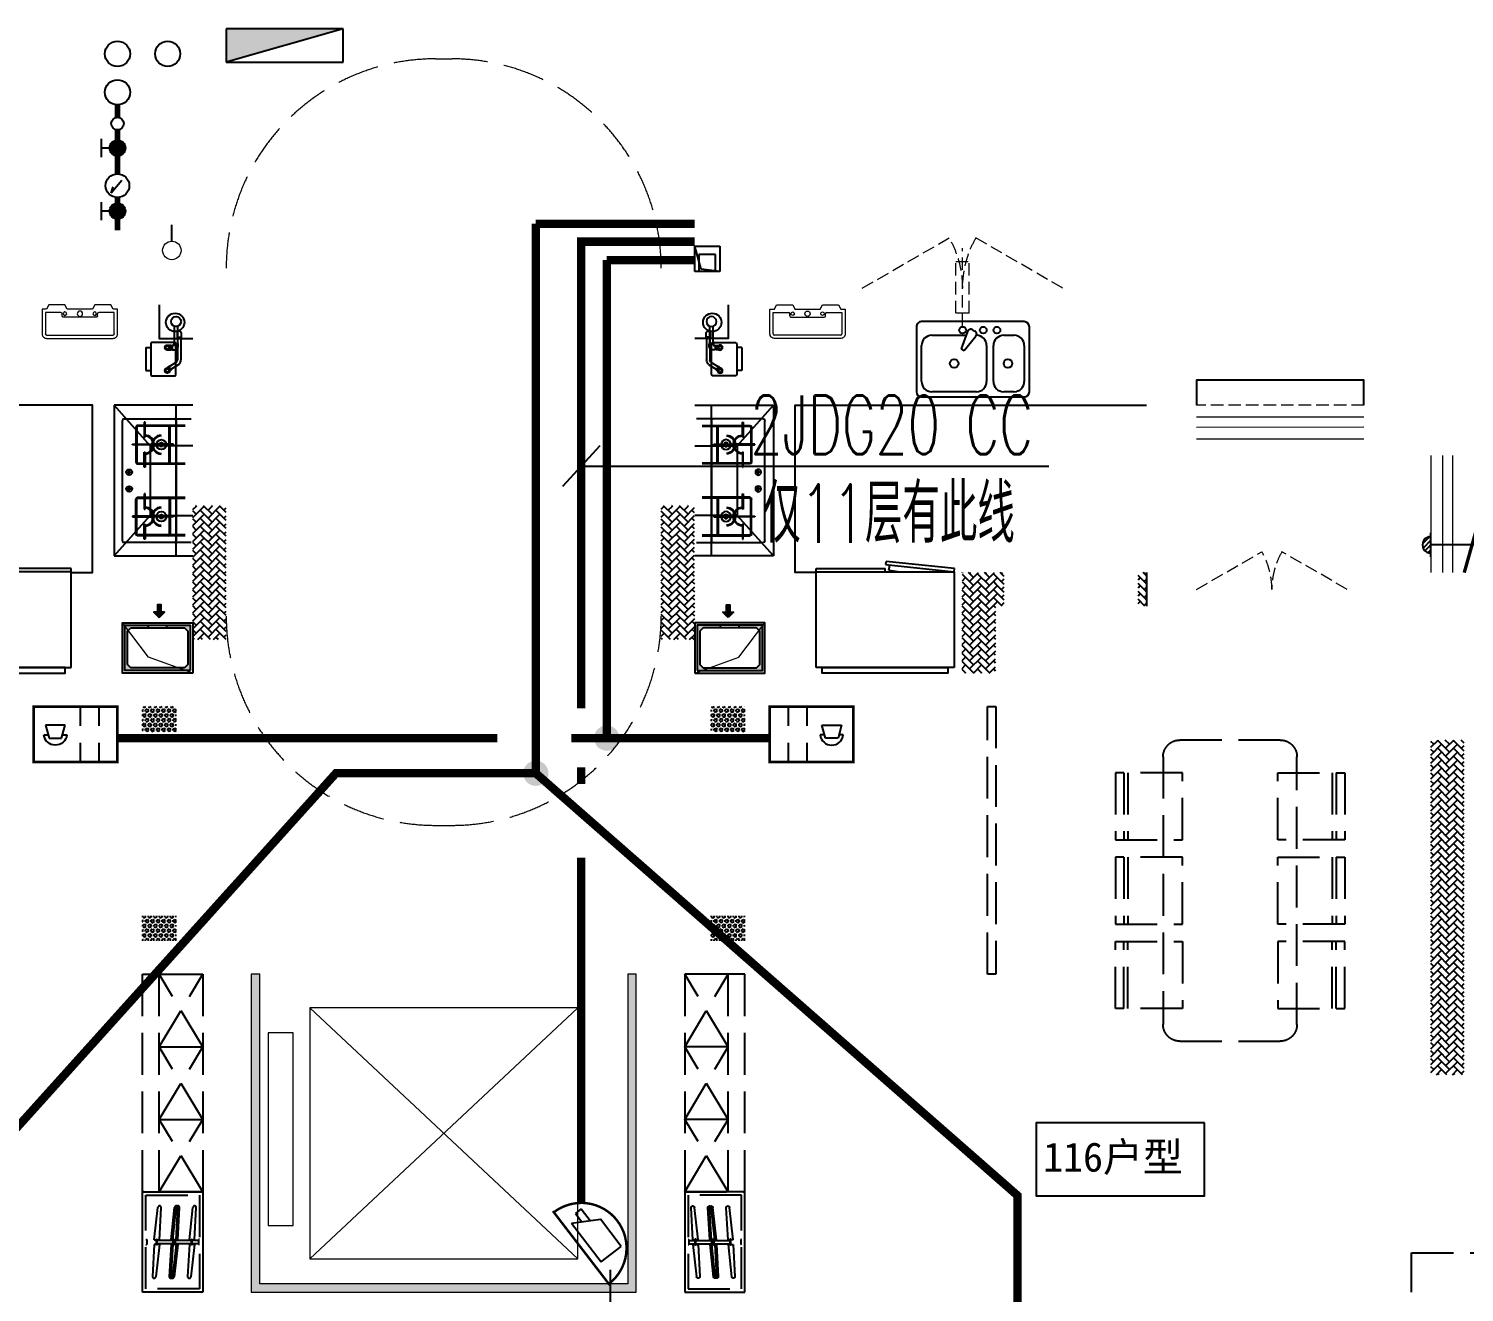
# Model space of a CAD drawing. Extents: x 3774419 to 4775970, y -926964 to 2266.
# Drawn here: x 4488892 to 4497472, y -763823 to -756273 of the extents above; entities that cross this region are included whole.
import ezdxf
from ezdxf.enums import TextEntityAlignment as Align

# ---------------------------------------------------------------- set-up
doc = ezdxf.new("R2010")
doc.units = 0
doc.header["$LTSCALE"] = 1000
doc.header["$MEASUREMENT"] = 0
for name, pattern in [('A户型$0$DASH', [0.35, 0.25, -0.1]), ('DASH', [0.35, 0.25, -0.1]), ('HIDDEN', [0.375, 0.25, -0.125])]:
    doc.linetypes.add(name, pattern=pattern)
doc.layers.get('0').update_dxf_attribs({"linetype": 'CONTINUOUS'})
for name, color, linetype in [('!!电气', 1, 'CONTINUOUS'), ('5fur', 175, 'CONTINUOUS'), ('AH-FURNITURE', 1, 'CONTINUOUS'), ('DIM-照明', 7, 'CONTINUOUS'), ('EQUIP-安防', 3, 'CONTINUOUS'), ('EQUIP_消火栓', 7, 'CONTINUOUS'), ('IP-bath&kitchen-JOHNSON', 4, 'CONTINUOUS'), ('LVTRY', 252, 'CONTINUOUS'), ('VPIPE-中水', 122, 'CONTINUOUS'), ('VPIPE-凝结', 150, 'CONTINUOUS'), ('VPIPE-消防', 1, 'TG_X'), ('VPIPE-给水', 3, 'TG_J'), ('WIRE-安防', 4, 'CONTINUOUS'), ('WIRE-照明', 2, 'CONTINUOUS'), ('WIRE-综合布线', 5, 'DASH'), ('保温', 6, 'CONTINUOUS'), ('建筑-排气道', 252, 'CONTINUOUS'), ('污水', 3, 'CONTINUOUS'), ('看线', 185, 'CONTINUOUS'), ('给水', 4, 'CONTINUOUS')]:
    doc.layers.add(name, color=color, linetype=linetype)
for name, color, linetype, lineweight in [('3.5方案汇报，与郭总、侯月琴确定户型_t8$0$STAIR', 2, 'CONTINUOUS', 18), ('PUB_HATCH', 8, 'CONTINUOUS', 9), ('STAIR', 252, 'CONTINUOUS', 20), ('VPIPE-废水', 31, 'TG_F', 18), ('WINDOW', 146, 'CONTINUOUS', 20), ('填充', 251, 'CONTINUOUS', 5), ('平面-栏杆', 56, 'CONTINUOUS', 15), ('平面-看线', 252, 'CONTINUOUS', 15), ('平面-空调室内机', 176, 'CONTINUOUS', 9), ('平面-空调预留孔', 252, 'CONTINUOUS', 15), ('立面-洞口示意', 252, 'CONTINUOUS', 13)]:
    doc.layers.add(name, color=color, linetype=linetype, lineweight=lineweight)
doc.styles.add('_TEL_DIM', font='SIMPLEX', dxfattribs={"width": 0.8, "height": 3.5, "bigfont": 'HZTXT'})
doc.styles.add('DIM_FONT', font='SIMPLEX', dxfattribs={"width": 0.7, "bigfont": 'GBCBIG'})
doc.styles.get("Standard").update_dxf_attribs({"font": 'gbenor.shx', "bigfont": 'gbcbig.shx'})
doc.styles.add('TG_LINETYPE', font='SIMPLEX', dxfattribs={"width": 0.8, "height": 3, "bigfont": 'HZTXT'})
doc.styles.add('黑体', font='simhei.ttf')
doc.linetypes.add('TG_F', pattern='A,2,-0.3,["F",TG_LINETYPE,S=0.1,R=0,X=-0.23,Y=-0.15],0', length=2.3)
doc.linetypes.add('TG_J', pattern='A,2,-0.22,["J",TG_LINETYPE,S=0.1,R=0,X=-0.18,Y=-0.15],0', length=2.22)
doc.linetypes.add('TG_X', pattern='A,4,-0.3,["X",TG_LINETYPE,S=0.1,R=0,X=-0.23,Y=-0.15],0', length=4.3)
pattern_1 = [(45, (0, 0), (0, 47.4157523), [100.584, -33.528]), (135, (23.708, 23.708), (3e-15, 47.4157523), [100.584, -33.528])]
pattern_2 = [(90, (0, 0), (-16.49778, 1e-15), [9.525, -19.05]), (210, (0, 0), (8.24889, -14.2874966), [9.525, -19.05]), (150, (6e-16, 9.525), (-8.24889, -14.2874966), [9.525, -19.05])]

# ---------------------------------------------------------------- blocks, each defined once
blk = doc.blocks.new('rtyg7uyhg')
at = {"layer": 'LVTRY'}
for p, q in [((194234.6, 45488.8), (193621, 45488.8)), ((193590.3, 45458.1), (193590.3, 45069.5)), ((193682.3, 45407), (193887.8, 45407)), ((193896.4, 45429.9), (193857.6, 45326.3)), ((193875.3, 45316), (193945.6, 45401.5)), ((193925.8, 45440.4), (193940.1, 45432.2)), ((194111.9, 45407), (194173.3, 45407)), ((194265.3, 45069.5), (194265.3, 45458.1)), ((193621, 45130.8), (193621, 45345.6)), ((193857.6, 45326.3), (193875.3, 45316)), ((194009.6, 45345.6), (194009.6, 45130.8)), ((194050.5, 45130.8), (194050.5, 45345.6)), ((194234.6, 45345.6), (194234.6, 45130.8)), ((193948.3, 45069.5), (193682.3, 45069.5)), ((194173.3, 45069.5), (194111.9, 45069.5)), ((193621, 45038.8), (194234.6, 45038.8))]:
    blk.add_line(p, q, dxfattribs=at)
for centre, radius in [((193866.4, 45437.7), 20.5), ((193989.2, 45437.7), 20.5), ((194071, 45437.7), 20.5), ((193815.3, 45238.2), 25.6), ((194137.5, 45238.2), 25.6)]:
    blk.add_circle(centre, radius, dxfattribs=at)
for centre, radius, start, end in [((193621, 45458.1), 30.7, 89.99999, 179.99999), ((194234.6, 45458.1), 30.7, 359.99999, 89.99999), ((193682.3, 45345.6), 61.4, 89.99999, 179.99999), ((193915.6, 45422.7), 20.5, 59.99999, 159.46231), ((193929.8, 45414.5), 20.5, 320.53767, 59.99999), ((193948.3, 45345.6), 61.4, 359.99999, 89.99999), ((194111.9, 45345.6), 61.4, 89.99999, 179.99999), ((194173.3, 45345.6), 61.4, 359.99999, 89.99999), ((193621, 45069.5), 30.7, 179.99999, 269.99999), ((193682.3, 45130.8), 61.4, 179.99999, 269.99999), ((193948.3, 45130.8), 61.4, 269.99999, 359.99999), ((194111.9, 45130.8), 61.4, 179.99999, 269.99999), ((194173.3, 45130.8), 61.4, 269.99999, 359.99999), ((194234.6, 45069.5), 30.7, 269.99999, 359.99999)]:
    blk.add_arc(centre, radius, start, end, dxfattribs=at)
at = {"layer": 'LVTRY', "style": 'DIM_FONT', "width": 0.8, "flags": 9}
for tag in ['YSIZE', 'XSIZE']:
    blk.add_attdef(tag, (193927.8, 45487.8), '', height=0.5, rotation=89.99999, dxfattribs=at)
blk = doc.blocks.new('A$C60D053AF')
at = {"layer": 'AH-FURNITURE', "color": 8}
for p, q in [((192.5, -71), (327.6, -71)), ((355.9, -82.7), (384.2, -129)), ((232.5, -90), (128.3, -90)), ((232.5, -110), (128.3, -110)), ((192.5, -91), (327.6, -91)), ((245, -129.5), (245, -122.5)), ((265, -129.5), (265, -122.5)), ((341.7, -96.9), (370, -143.2)), ((255, -281), (255, -251)), ((393, -281), (393, -251)), ((255, -281), (393, -281))]:
    blk.add_line(p, q, dxfattribs=at)
for points in [[(170, -68, 1), (170, -94), (192.5, -94), (192.5, -68)], [(234, -251), (414, -251, 0.414214), (424, -241), (424, -111, 0.414214), (414, -101), (234, -101, 0.414214), (224, -111), (224, -241, 0.414214)], [(268, -122.5), (268, -107, 0.414214), (248, -87), (232.5, -87), (232.5, -113), (242, -113), (242, -122.5)], [(242, -152, 1), (268, -152), (268, -129.5), (242, -129.5)], [(383.8, -161.2, 1), (402.2, -142.8), (386.3, -126.9), (367.9, -145.3)]]:
    blk.add_lwpolyline(points, format="xyb", close=True, dxfattribs=at)
for centre, radius in [((100, -100), 30), ((255, -152), 15), ((255, -152), 10), ((393, -152), 15), ((393, -152), 10)]:
    blk.add_circle(centre, radius, dxfattribs=at)
for radius in [40, 20]:
    blk.add_arc((327.6, -111), radius, 45, 90, dxfattribs=at)
blk = doc.blocks.new('A-Kitchen-7')
at = {"layer": 'LVTRY'}
for p, q in [((-519, 780), (-7, 834)), ((-515, 756), (-519, 780)), ((-4, 811), (-515, 756)), ((515, 756), (-515, 756)), ((-515, 756), (-515, 40)), ((-486, 761), (-485, 756)), ((-29, 767), (-112, 756)), ((-29, 767), (-35, 806)), ((-7, 834), (-4, 811)), ((515, 780), (0, 780)), ((0, 756), (0, 780)), ((515, 756), (515, 780)), ((515, 40), (515, 756)), ((-515, 40), (515, 40))]:
    blk.add_line(p, q, dxfattribs=at)
blk.add_lwpolyline([(-469, 40), (-469, 0), (469, 0), (469, 40)], close=True, dxfattribs=at)
blk = doc.blocks.new('FRSDFDGDGDRGDR')
at = {"layer": '平面-空调预留孔', "color": 252}
for p, q in [((699612.3, 775044), (699612.3, 775441.2)), ((699618.9, 775447.8), (699746.3, 775447.8)), ((699746.3, 775447.8), (699746.3, 775355.4)), ((699719.9, 775342.2), (699719.9, 775143)), ((699726.5, 775348.8), (699739.7, 775348.8)), ((699726.5, 775136.4), (699739.7, 775136.4)), ((699746.3, 775129.8), (699746.3, 775037.4)), ((699746.3, 775037.4), (699618.9, 775037.4))]:
    blk.add_line(p, q, dxfattribs=at)
blk.add_lwpolyline([(699766.1, 775166.7), (699792.5, 775153.5), (699792.5, 775057.2), (699766.1, 775044), (699766.1, 775017.6), (699618.9, 775017.6, -0.414214), (699592.5, 775044), (699592.5, 775441.2, -0.414214), (699618.9, 775467.6), (699766.1, 775467.6), (699766.1, 775441.2), (699792.5, 775428), (699792.5, 775331.6), (699766.1, 775318.4)], format="xyb", close=True, dxfattribs=at)
for centre, radius in [((699739.7, 775331.6), 10.6), ((699739.7, 775243.2), 15.8), ((699739.7, 775153.5), 10.6)]:
    blk.add_circle(centre, radius, dxfattribs=at)
for centre, start, end in [((699618.9, 775441.2), 90, 180), ((699726.5, 775342.2), 90, 180), ((699739.7, 775355.4), 270, 360), ((699726.5, 775143), 180, 270), ((699739.7, 775129.8), 0, 90), ((699618.9, 775044), 180, 270)]:
    blk.add_arc(centre, 6.6, start, end, dxfattribs=at)
blk = doc.blocks.new('*U148')
h = blk.add_hatch(color=5)
h.set_gradient(color1=(0, 0, 255), rotation=180, tint=1)
h.paths.add_polyline_path([(0, 0), (-6.35, -6.35), (-6.35, -2.159), (-15, -2.159), (-15, 2.159), (-6.35, 2.159), (-6.35, 6.35)])
at = {"color": 0, "linetype": 'Continuous'}
blk.add_lwpolyline([(0, 0), (-6.35, -6.35), (-6.35, -2.159), (-15, -2.159), (-15, 2.159), (-6.35, 2.159), (-6.35, 6.35)], close=True, dxfattribs=at)
blk = doc.blocks.new('GDGDRGDRGRD')
at = {"layer": 'PUB_HATCH'}
blk.add_hatch(color=252, dxfattribs=at).paths.add_polyline_path([(430319.8, 370173.6), (430319.8, 370443.6), (430179.8, 370443.6), (430179.8, 370428.6), (430284.8, 370428.6), (430304.8, 370408.6), (430304.8, 370208.6), (430284.8, 370188.6), (429964.8, 370188.6), (429944.8, 370208.6), (429944.8, 370408.6), (429964.8, 370428.6), (430069.8, 370428.6), (430069.8, 370443.6), (429929.8, 370443.6), (429929.8, 370173.6)])
at = {"layer": 'LVTRY', "color": 251}
for p, q in [((430080.5, 371515.4), (429864.6, 371758.3)), ((430334.8, 371758.3), (429864.6, 371758.3)), ((429864.6, 371758.3), (429864.6, 370858.3)), ((430234.8, 370858.3), (430234.8, 371758.3)), ((430334.8, 371515.4), (430080.5, 371515.4)), ((430080.5, 371515.4), (430080.5, 371100.3)), ((429864.6, 370858.3), (430080.5, 371100.3)), ((430080.5, 371100.3), (430334.8, 371100.3)), ((429864.6, 370858.3), (430334.8, 370858.3))]:
    blk.add_line(p, q, dxfattribs=at)
at = {"layer": 'LVTRY'}
for p, q in [((429914.8, 370948.3), (429914.8, 371668.3)), ((429924.8, 371678.3), (430324.8, 371678.3)), ((429994.8, 371628.3), (429994.8, 371418.3)), ((429999.8, 371628.3), (429999.8, 371418.3)), ((430289.8, 371638.3), (430004.8, 371638.3)), ((430289.8, 371633.3), (430004.8, 371633.3)), ((430045.1, 371658.3), (430045.1, 371568.3)), ((430049.6, 371658.3), (430045.1, 371658.3)), ((430049.6, 371568.3), (430049.6, 371658.3)), ((430194.8, 371418.3), (430194.8, 371628.3)), ((430199.8, 371418.3), (430199.8, 371628.3)), ((430234.8, 371668.3), (430234.8, 370948.3)), ((430045.1, 371568.3), (430049.6, 371568.3)), ((429974.8, 371525.6), (430102.3, 371525.6)), ((429974.8, 371521.1), (429974.8, 371525.6)), ((430102.3, 371521.1), (429974.8, 371521.1)), ((430045.1, 371388.3), (430045.1, 371478.3)), ((430045.1, 371478.3), (430049.6, 371478.3)), ((430049.6, 371478.3), (430049.6, 371388.3)), ((430219.8, 371525.6), (430092.3, 371525.6)), ((430092.3, 371525.6), (430092.3, 371521.1)), ((430092.3, 371521.1), (430219.8, 371521.1)), ((430102.3, 371525.6), (430102.3, 371521.1)), ((430219.8, 371521.1), (430219.8, 371525.6)), ((430234.8, 371100.3), (430234.8, 371515.4)), ((429954.8, 371338.9), (429954.8, 371377.7)), ((430004.8, 371413.3), (430289.8, 371413.3)), ((430004.8, 371408.3), (430289.8, 371408.3)), ((430049.6, 371388.3), (430045.1, 371388.3)), ((429935.4, 371358.3), (429974.2, 371358.3)), ((429954.8, 371238.9), (429954.8, 371277.7)), ((429935.4, 371258.3), (429974.2, 371258.3)), ((429994.8, 370988.3), (429994.8, 371198.3)), ((429999.8, 370988.3), (429999.8, 371198.3)), ((430004.8, 371208.3), (430289.8, 371208.3)), ((430004.8, 371203.3), (430289.8, 371203.3)), ((430045.1, 371228.3), (430045.1, 371138.3)), ((430049.6, 371228.3), (430045.1, 371228.3)), ((430049.6, 371138.3), (430049.6, 371228.3)), ((430194.8, 371198.3), (430194.8, 370988.3)), ((430199.8, 371198.3), (430199.8, 370988.3)), ((430045.1, 371138.3), (430049.6, 371138.3)), ((430102.3, 371095.6), (429974.8, 371095.6)), ((429974.8, 371095.6), (429974.8, 371091.1)), ((429974.8, 371091.1), (430102.3, 371091.1)), ((430045.1, 370958.3), (430045.1, 371048.3)), ((430045.1, 371048.3), (430049.6, 371048.3)), ((430049.6, 371048.3), (430049.6, 370958.3)), ((430092.3, 371091.1), (430092.3, 371095.6)), ((430092.3, 371095.6), (430219.8, 371095.6)), ((430219.8, 371091.1), (430092.3, 371091.1)), ((430102.3, 371091.1), (430102.3, 371095.6)), ((430219.8, 371095.6), (430219.8, 371091.1)), ((430324.8, 370938.3), (429924.8, 370938.3)), ((430289.8, 370983.3), (430004.8, 370983.3)), ((430289.8, 370978.3), (430004.8, 370978.3)), ((430049.6, 370958.3), (430045.1, 370958.3))]:
    blk.add_line(p, q, dxfattribs=at)
at = {"layer": 'LVTRY', "color": 252}
for p, q in [((430069.8, 370428.6), (430069.8, 370443.6)), ((430179.8, 370428.6), (430179.8, 370443.6))]:
    blk.add_line(p, q, dxfattribs=at)
at = {"layer": 'LVTRY'}
blk.add_lwpolyline([(429608.8, 370758.3), (429734.8, 370758.3), (429734.8, 371758.3), (427634.8, 371758.3)], dxfattribs=at)
at = {"layer": 'LVTRY', "color": 252}
for points in [[(430334.8, 370158.6), (429914.8, 370158.6), (429914.8, 370458.6), (430334.8, 370458.6)], [(430319.8, 370173.6), (429929.8, 370173.6), (429929.8, 370443.6), (430319.8, 370443.6)], [(429964.8, 370428.6), (430284.8, 370428.6), (430304.8, 370408.6), (430304.8, 370208.6), (430284.8, 370188.6), (429964.8, 370188.6), (429944.8, 370208.6), (429944.8, 370408.6), (429964.8, 370428.6)]]:
    blk.add_lwpolyline(points, close=True, dxfattribs=at)
at = {"layer": 'LVTRY'}
for centre, radius in [((430147.3, 371523.3), 29.7), ((430147.3, 371523.3), 11.7), ((429954.8, 371358.3), 17), ((429954.8, 371258.3), 17), ((430147.3, 371093.3), 29.7), ((430147.3, 371093.3), 11.7)]:
    blk.add_circle(centre, radius, dxfattribs=at)
for centre, radius, start, end in [((429924.8, 371668.3), 10, 90, 180), ((430004.8, 371628.3), 10, 90, 180), ((430004.8, 371628.3), 5, 90, 180), ((430189.8, 371628.3), 10, 0, 90), ((430189.8, 371628.3), 5, 0, 90), ((430224.8, 371668.3), 10, 0, 90), ((430047.3, 371523.3), 56.7, 2.27424, 87.72576), ((430047.3, 371523.3), 52.2, 2.47041, 87.52959), ((430147.3, 371523.3), 56.7, 92.27424, 177.72576), ((430147.3, 371523.3), 52.2, 92.47041, 177.52959), ((430047.3, 371523.3), 56.7, 272.27424, 357.72576), ((430047.3, 371523.3), 52.2, 272.47041, 357.52959), ((430147.3, 371523.3), 56.7, 182.27424, 267.72576), ((430147.3, 371523.3), 52.2, 182.47041, 267.52959), ((430004.8, 371418.3), 10, 180, 270), ((430004.8, 371418.3), 5, 180, 270), ((430189.8, 371418.3), 5, 270, 0), ((430189.8, 371418.3), 10, 270, 0), ((430004.8, 371198.3), 10, 90, 180), ((430004.8, 371198.3), 5, 90, 180), ((430189.8, 371198.3), 10, 0, 90), ((430189.8, 371198.3), 5, 0, 90), ((430047.3, 371093.3), 56.7, 2.27424, 87.72576), ((430047.3, 371093.3), 52.2, 2.47041, 87.52959), ((430147.3, 371093.3), 56.7, 92.27424, 177.72576), ((430147.3, 371093.3), 52.2, 92.47041, 177.52959), ((430047.3, 371093.3), 56.7, 272.27424, 357.72576), ((430047.3, 371093.3), 52.2, 272.47041, 357.52959), ((430147.3, 371093.3), 56.7, 182.27424, 267.72576), ((430147.3, 371093.3), 52.2, 182.47041, 267.52959), ((429924.8, 370948.3), 10, 180, 270), ((430004.8, 370988.3), 10, 180, 270), ((430004.8, 370988.3), 5, 180, 270), ((430189.8, 370988.3), 5, 270, 0), ((430189.8, 370988.3), 10, 270, 0), ((430224.8, 370948.3), 10, 270, 0)]:
    blk.add_arc(centre, radius, start, end, dxfattribs=at)
at = {"layer": '立面-洞口示意', "color": 252}
blk.add_lwpolyline([(430334.8, 370158.6), (430071.3, 370252.5), (429914.8, 370458.6)], dxfattribs=at)
at = {"xscale": -1, "rotation": 270}
blk.add_blockref('FRSDFDGDGDRGDR', (-345582.7, -327434.2), dxfattribs=at)
at = {"xscale": -1}
blk.add_blockref('rtyg7uyhg', (622599.6, 326769.5), dxfattribs=at)
at = {"rotation": 270}
blk.add_blockref('A$C60D053AF', (430334.8, 372358.3), dxfattribs=at)
at = {"layer": 'LVTRY', "color": 1, "extrusion": (0, 0, -1), "xscale": -0.7999999999883585, "yscale": 0.7999999999883585, "zscale": -0.7999999999883585}
blk.add_blockref('A-Kitchen-7', (-429196.8, 370158.6), dxfattribs=at)
at = {"layer": '建筑-排气道', "xscale": -5, "yscale": 5, "zscale": 5, "rotation": 90}
blk.add_blockref('*U148', (430134.7, 370490.9), dxfattribs=at)
blk = doc.blocks.new('GDFGDGRD')
at = {"layer": '保温', "linetype": 'ByBlock', "ltscale": 10}
h = blk.add_hatch(dxfattribs=at)
h.set_pattern_fill('AR-HBONE', color=251, scale=55)
h.set_pattern_definition(pattern_1)
h.paths.add_polyline_path([(431616.6, 372623.9), (431816.6, 372623.9), (431816.7, 373423.7), (431616.7, 373423.7)])
h = blk.add_hatch(dxfattribs=at)
h.set_pattern_fill('AR-HBONE', color=251, scale=55)
h.set_pattern_definition(pattern_1)
h.paths.add_polyline_path([(434616.6, 372623.9), (434416.6, 372623.9), (434416.5, 373423.7), (434616.5, 373423.7)])
h = blk.add_hatch(dxfattribs=at)
h.set_pattern_fill('AR-HBONE', color=251, scale=55)
h.set_pattern_definition(pattern_1)
h.paths.add_polyline_path([(428966.6, 372823.7), (428966.6, 373023.7), (428916.6, 373023.7), (428916.6, 372823.7)])
h = blk.add_hatch(dxfattribs=at)
h.set_pattern_fill('AR-HBONE', color=251, scale=55)
h.set_pattern_definition(pattern_1)
h.paths.add_polyline_path([(429816.6, 372823.7), (429816.6, 373023.7), (429766.6, 373023.7), (429766.6, 372823.7)])
h = blk.add_hatch(dxfattribs=at)
h.set_pattern_fill('AR-HBONE', color=251, scale=55)
h.set_pattern_definition(pattern_1)
h.paths.add_polyline_path([(430017.8, 372423.6), (430016.6, 373023.7), (429816.6, 373023.7), (429817.8, 372423.6)])
at = {"layer": '保温', "linetype": 'Continuous', "ltscale": 10}
h = blk.add_hatch(dxfattribs=at)
h.set_pattern_fill('HEX', color=251, scale=10, angle=90, style=0)
h.set_pattern_definition(pattern_2)
h.paths.add_polyline_path([(431316.6, 372073.7), (431516.6, 372073.7), (431516.7, 372223.7), (431316.7, 372223.7)])
h = blk.add_hatch(dxfattribs=at)
h.set_pattern_fill('HEX', color=251, scale=10, angle=90, style=0)
h.set_pattern_definition(pattern_2)
h.paths.add_polyline_path([(434916.6, 372073.7), (434716.6, 372073.7), (434716.5, 372223.7), (434916.5, 372223.7)])
at = {"layer": '保温', "linetype": 'ByBlock', "ltscale": 10}
h = blk.add_hatch(dxfattribs=at)
h.set_pattern_fill('AR-HBONE', color=251, scale=55)
h.set_pattern_definition(pattern_1)
h.paths.add_polyline_path([(427216.6, 370023.7), (427216.6, 372023.7), (427016.6, 372023.7), (427016.6, 370023.7)])
at = {"layer": '保温', "linetype": 'Continuous', "ltscale": 10}
h = blk.add_hatch(dxfattribs=at)
h.set_pattern_fill('HEX', color=251, scale=10, angle=90, style=0)
h.set_pattern_definition(pattern_2)
h.paths.add_polyline_path([(431316.6, 370823.7), (431516.6, 370823.7), (431516.7, 370973.7), (431316.7, 370973.7)])
h = blk.add_hatch(dxfattribs=at)
h.set_pattern_fill('HEX', color=251, scale=10, angle=90, style=0)
h.set_pattern_definition(pattern_2)
h.paths.add_polyline_path([(434916.6, 370823.7), (434716.6, 370823.7), (434716.5, 370973.7), (434916.5, 370973.7)])
at = {"layer": '保温', "color": 251, "linetype": 'ByBlock', "ltscale": 10}
blk.add_line((428916.6, 373023.7), (428916.6, 372823.7), dxfattribs=at)
blk = doc.blocks.new('$TwtSys$00000434')
at = {"color": 252}
for p, q in [((-0.5, 0.5), (-0.5, -0.5)), ((-0.5, -0.5), (0.5, 0.5)), ((0.5, 0.5), (-0.5, 0.5)), ((0.5, -0.5), (0.5, 0.5)), ((-0.5, -0.5), (0.5, -0.5))]:
    blk.add_line(p, q, dxfattribs=at)
blk.add_solid([(0.5, -0.5), (0.5, 0.5), (-0.5, -0.5)], dxfattribs=at)
blk = doc.blocks.new('A$C2705576B')
at = {"layer": '给水'}
h = blk.add_hatch(color=252, dxfattribs=at)
edge = h.paths.add_edge_path()
edge.add_arc((417.5, -1741.2), 47.2, 0, 360)
h = blk.add_hatch(color=252, dxfattribs=at)
edge = h.paths.add_edge_path()
edge.add_arc((794.7, -1741.2), 47.2, 0, 360)
at = {"layer": '给水', "color": 252}
for p, q in [((363.1, -1645.4), (471.8, -1645.4)), ((417.5, -1741.2), (417.5, -1645.4)), ((601.1, -1768.1), (525.3, -1704.3)), ((525.3, -1704.3), (564, -1715)), ((740.3, -1645.4), (849, -1645.4)), ((794.7, -1741.2), (794.7, -1645.4))]:
    blk.add_line(p, q, dxfattribs=at)
at = {"layer": '给水', "color": 252, "const_width": 35.4}
for points in [[(499.1, -1741.2), (302.5, -1741.2)], [(903.5, -1741.2), (640.6, -1741.2)], [(1052.8, -1741.2), (978.5, -1741.2)]]:
    blk.add_lwpolyline(points, dxfattribs=at)
at = {"layer": '给水', "color": 252}
for centre, radius in [((417.5, -1741.2), 47.2), ((569.8, -1741.2), 70.8), ((794.7, -1741.2), 47.2), ((941, -1741.2), 37.5)]:
    blk.add_circle(centre, radius, dxfattribs=at)
blk = doc.blocks.new('dongkong')
at = {"layer": '平面-空调预留孔', "color": 8, "linetype": 'HIDDEN', "ltscale": 0.3}
for p, q in [((-603796, 210899.9), (-603796, 210431.5)), ((-603836, 210821), (-603836, 210510.8)), ((-603836, 210821), (-603756, 210821)), ((-603756, 210821), (-603756, 210510.8))]:
    blk.add_line(p, q, dxfattribs=at)
blk.add_lwpolyline([(-603756, 210510.8), (-603836, 210510.8)], dxfattribs=at)
blk = doc.blocks.new('A$C7A951E79')
at = {"layer": 'LVTRY'}
for p, q in [((-7.1, 49.5), (-49.5, 7.1)), ((0, 28.3), (-46.5, -18.3)), ((0, 0), (-35.4, -35.4)), ((0, -71.2), (0, 71.5)), ((0, -28.3), (-18.3, -46.5))]:
    blk.add_line(p, q, dxfattribs=at)
blk.add_arc((0, 0.2), 49.9, 89.97568, 269.97568, dxfattribs=at)
blk.add_point((0, 0), dxfattribs=at)
blk = doc.blocks.new('A$C42425DA4')
blk.add_blockref('A$C7A951E79', (38800.5, 0))
blk = doc.blocks.new('FGDGDGRDGRRD')
at = {"color": 252}
for p, q in [((430034.8, 366458.3), (430034.8, 367058.3)), ((430034.8, 367058.3), (430394.6, 367058.3)), ((430034.8, 366458.3), (430034.8, 367058.3)), ((430034.8, 367058.3), (430394.6, 367058.3)), ((430394.6, 367058.3), (430394.6, 366458.3)), ((430394.6, 367058.3), (430394.6, 367058.3)), ((430394.6, 367058.3), (430394.6, 366458.3)), ((430394.6, 367058.3), (430394.6, 367058.3)), ((430394.6, 366458.3), (430034.8, 366458.3)), ((430394.6, 366458.3), (430034.8, 366458.3))]:
    blk.add_line(p, q, dxfattribs=at)
at = {"layer": '5fur', "color": 252, "linetype": 'A户型$0$DASH'}
for p, q in [((428585, 369958.6), (428534.8, 369958.6)), ((428534.8, 369958.6), (428534.8, 368358.3)), ((428585, 369958.6), (428534.8, 369958.6)), ((428534.8, 369958.6), (428534.8, 368358.3)), ((428585, 368358.3), (428585, 369958.6)), ((428585, 368358.3), (428585, 369958.6)), ((426834.8, 369758.3), (427434.8, 369758.3)), ((426834.8, 369758.3), (427434.8, 369758.3)), ((426734.8, 368058.3), (426734.8, 369658.3)), ((426734.8, 368058.3), (426734.8, 369658.3)), ((427534.8, 369658.3), (427534.8, 368058.3)), ((427534.8, 369658.3), (427534.8, 368058.3)), ((426849.6, 369562.7), (426449.6, 369562.7)), ((426449.6, 369562.7), (426449.6, 369162.7)), ((426849.6, 369562.7), (426449.6, 369562.7)), ((426449.6, 369562.7), (426449.6, 369162.7)), ((426499.6, 369562.7), (426499.6, 369162.7)), ((426499.6, 369562.7), (426499.6, 369162.7)), ((426524.6, 369562.7), (426524.6, 369162.7)), ((426524.6, 369562.7), (426524.6, 369162.7)), ((426849.6, 369162.7), (426849.6, 369562.7)), ((426849.6, 369162.7), (426849.6, 369562.7)), ((427420, 369162.7), (427420, 369562.7)), ((427420, 369562.7), (427820, 369562.7)), ((427420, 369162.7), (427420, 369562.7)), ((427420, 369562.7), (427820, 369562.7)), ((427745, 369562.7), (427745, 369162.7)), ((427745, 369562.7), (427745, 369162.7)), ((427770, 369562.7), (427770, 369162.7)), ((427770, 369562.7), (427770, 369162.7)), ((427820, 369562.7), (427820, 369162.7)), ((427820, 369562.7), (427820, 369162.7)), ((426449.6, 369162.7), (426849.6, 369162.7)), ((426449.6, 369162.7), (426849.6, 369162.7)), ((427820, 369162.7), (427420, 369162.7)), ((427820, 369162.7), (427420, 369162.7)), ((426849.6, 369058.3), (426449.6, 369058.3)), ((426449.6, 369058.3), (426449.6, 368658.3)), ((426849.6, 369058.3), (426449.6, 369058.3)), ((426449.6, 369058.3), (426449.6, 368658.3)), ((426499.6, 369058.3), (426499.6, 368658.3)), ((426499.6, 369058.3), (426499.6, 368658.3)), ((426524.6, 369058.3), (426524.6, 368658.3)), ((426524.6, 369058.3), (426524.6, 368658.3)), ((426849.6, 368658.3), (426849.6, 369058.3)), ((426849.6, 368658.3), (426849.6, 369058.3)), ((427420, 368658.3), (427420, 369058.3)), ((427420, 369058.3), (427820, 369058.3)), ((427420, 368658.3), (427420, 369058.3)), ((427420, 369058.3), (427820, 369058.3)), ((427745, 369058.3), (427745, 368658.3)), ((427745, 369058.3), (427745, 368658.3)), ((427770, 369058.3), (427770, 368658.3)), ((427770, 369058.3), (427770, 368658.3)), ((427820, 369058.3), (427820, 368658.3)), ((427820, 369058.3), (427820, 368658.3)), ((426449.6, 368658.3), (426849.6, 368658.3)), ((426449.6, 368658.3), (426849.6, 368658.3)), ((427820, 368658.3), (427420, 368658.3)), ((427820, 368658.3), (427420, 368658.3)), ((426449.6, 368153.8), (426449.6, 368553.8)), ((426449.6, 368553.8), (426849.6, 368553.8)), ((426449.6, 368153.8), (426449.6, 368553.8)), ((426449.6, 368553.8), (426849.6, 368553.8)), ((426499.6, 368153.8), (426499.6, 368553.8)), ((426499.6, 368153.8), (426499.6, 368553.8)), ((426524.6, 368153.8), (426524.6, 368553.8)), ((426524.6, 368153.8), (426524.6, 368553.8)), ((426849.6, 368553.8), (426849.6, 368153.8)), ((426849.6, 368553.8), (426849.6, 368153.8)), ((427420, 368553.8), (427420, 368153.8)), ((427820, 368553.8), (427420, 368553.8)), ((427420, 368553.8), (427420, 368153.8)), ((427820, 368553.8), (427420, 368553.8)), ((427745, 368153.8), (427745, 368553.8)), ((427745, 368153.8), (427745, 368553.8)), ((427770, 368153.8), (427770, 368553.8)), ((427770, 368153.8), (427770, 368553.8)), ((427820, 368153.8), (427820, 368553.8)), ((427820, 368153.8), (427820, 368553.8)), ((428534.8, 368358.3), (428585, 368358.3)), ((428534.8, 368358.3), (428585, 368358.3)), ((430034.8, 368358.3), (430394.6, 368358.3)), ((430034.8, 367058.3), (430034.8, 368358.3)), ((430034.8, 368358.3), (430394.6, 368358.3)), ((430034.8, 367058.3), (430034.8, 368358.3)), ((430134.8, 368358.3), (430394.6, 368358.3)), ((430134.8, 367058.3), (430134.8, 368358.3)), ((430134.8, 367925), (430394.6, 368358.3)), ((430394.6, 367925), (430134.8, 368358.3)), ((430134.8, 368358.3), (430394.6, 368358.3)), ((430134.8, 367058.3), (430134.8, 368358.3)), ((430134.8, 367925), (430394.6, 368358.3)), ((430394.6, 367925), (430134.8, 368358.3)), ((430394.6, 368358.3), (430394.6, 367058.3)), ((430394.6, 368358.3), (430394.6, 367058.3)), ((430394.6, 368358.3), (430394.6, 367058.3)), ((430394.6, 368358.3), (430394.6, 367058.3)), ((426849.6, 368153.8), (426449.6, 368153.8)), ((426849.6, 368153.8), (426449.6, 368153.8)), ((427420, 368153.8), (427820, 368153.8)), ((427420, 368153.8), (427820, 368153.8)), ((427434.8, 367958.3), (426834.8, 367958.3)), ((427434.8, 367958.3), (426834.8, 367958.3)), ((430134.8, 367925), (430394.6, 367925)), ((430394.6, 367491.7), (430134.8, 367925)), ((430134.8, 367491.7), (430394.6, 367925)), ((430134.8, 367925), (430394.6, 367925)), ((430394.6, 367491.7), (430134.8, 367925)), ((430134.8, 367491.7), (430394.6, 367925)), ((430134.8, 367491.7), (430394.6, 367491.7)), ((430134.8, 367058.3), (430394.6, 367491.7)), ((430394.6, 367058.3), (430134.8, 367491.7)), ((430134.8, 367491.7), (430394.6, 367491.7)), ((430134.8, 367058.3), (430394.6, 367491.7)), ((430394.6, 367058.3), (430134.8, 367491.7)), ((430394.6, 367058.3), (430034.8, 367058.3)), ((430394.6, 367058.3), (430034.8, 367058.3)), ((430034.8, 366458.3), (430034.8, 367058.3)), ((430034.8, 367058.3), (430394.6, 367058.3)), ((430034.8, 366458.3), (430034.8, 367058.3)), ((430034.8, 367058.3), (430394.6, 367058.3)), ((430054.8, 366478.3), (430054.8, 367038.3)), ((430054.8, 367038.3), (430374.6, 367038.3)), ((430054.8, 366478.3), (430054.8, 367038.3)), ((430054.8, 367038.3), (430374.6, 367038.3)), ((430394.6, 367058.3), (430134.8, 367058.3)), ((430394.6, 367058.3), (430134.8, 367058.3)), ((430374.6, 367038.3), (430374.6, 366478.3)), ((430374.6, 367038.3), (430374.6, 366478.3)), ((430394.6, 367058.3), (430394.6, 366458.3)), ((430394.6, 367058.3), (430394.6, 366458.3)), ((430105.1, 366772.6), (430126.4, 366965.3)), ((430105.1, 366772.6), (430126.4, 366965.3)), ((430135.1, 366772.6), (430146.4, 366963.8)), ((430135.1, 366772.6), (430146.4, 366963.8)), ((430205.1, 366772.6), (430226.4, 366965.3)), ((430205.1, 366772.6), (430226.4, 366965.3)), ((430214.9, 366772.6), (430236.2, 366965.3)), ((430214.9, 366772.6), (430236.2, 366965.3)), ((430235.1, 366772.6), (430246.4, 366963.8)), ((430235.1, 366772.6), (430246.4, 366963.8)), ((430244.9, 366772.6), (430256.2, 366963.8)), ((430244.9, 366772.6), (430256.2, 366963.8)), ((430314.9, 366772.6), (430336.2, 366965.3)), ((430314.9, 366772.6), (430336.2, 366965.3)), ((430344.9, 366772.6), (430356.2, 366963.8)), ((430344.9, 366772.6), (430356.2, 366963.8)), ((430054.8, 366773.6), (430059.8, 366773.6)), ((430054.8, 366773.6), (430059.8, 366773.6)), ((430054.8, 366743.1), (430059.8, 366743.1)), ((430054.8, 366743.1), (430059.8, 366743.1)), ((430059.8, 366773.6), (430059.8, 366743.1)), ((430059.8, 366773.6), (430059.8, 366743.1)), ((430369.6, 366768.6), (430059.8, 366768.6)), ((430369.6, 366768.6), (430059.8, 366768.6)), ((430369.6, 366748.1), (430059.8, 366748.1)), ((430369.6, 366748.1), (430059.8, 366748.1)), ((430105.1, 366744), (430093.9, 366552.9)), ((430105.1, 366744), (430093.9, 366552.9)), ((430105.1, 366772.6), (430118.1, 366772.6)), ((430105.1, 366772.6), (430118.1, 366772.6)), ((430118.1, 366744), (430105.1, 366744)), ((430118.1, 366744), (430105.1, 366744)), ((430135.1, 366744), (430113.8, 366551.4)), ((430135.1, 366744), (430113.9, 366551.4)), ((430118.1, 366775.6), (430122.1, 366775.6)), ((430118.1, 366741), (430118.1, 366775.6)), ((430118.1, 366775.6), (430122.1, 366775.6)), ((430118.1, 366741), (430118.1, 366775.6)), ((430122.1, 366741), (430118.1, 366741)), ((430122.1, 366741), (430118.1, 366741)), ((430122.1, 366741), (430122.1, 366775.6)), ((430122.1, 366741), (430122.1, 366775.6)), ((430122.1, 366772.6), (430135.1, 366772.6)), ((430122.1, 366772.6), (430135.1, 366772.6)), ((430135.1, 366744), (430122.1, 366744)), ((430135.1, 366744), (430122.1, 366744)), ((430205.1, 366744), (430193.9, 366552.9)), ((430205.1, 366744), (430193.9, 366552.9)), ((430214.9, 366744), (430203.7, 366552.9)), ((430214.9, 366744), (430203.7, 366552.9)), ((430205.1, 366772.6), (430218.1, 366772.6)), ((430205.1, 366772.6), (430218.1, 366772.6)), ((430218.1, 366744), (430205.1, 366744)), ((430218.1, 366744), (430205.1, 366744)), ((430235.1, 366744), (430213.8, 366551.4)), ((430235.1, 366744), (430213.9, 366551.4)), ((430214.9, 366772.6), (430227.9, 366772.6)), ((430214.9, 366772.6), (430227.9, 366772.6)), ((430227.9, 366744), (430214.9, 366744)), ((430227.9, 366744), (430214.9, 366744)), ((430218.1, 366775.6), (430222.1, 366775.6)), ((430218.1, 366741), (430218.1, 366775.6)), ((430218.1, 366775.6), (430222.1, 366775.6)), ((430218.1, 366741), (430218.1, 366775.6)), ((430222.1, 366741), (430218.1, 366741)), ((430222.1, 366741), (430218.1, 366741)), ((430222.1, 366741), (430222.1, 366775.6)), ((430222.1, 366741), (430222.1, 366775.6)), ((430222.1, 366772.6), (430235.1, 366772.6)), ((430222.1, 366772.6), (430235.1, 366772.6)), ((430235.1, 366744), (430222.1, 366744)), ((430235.1, 366744), (430222.1, 366744)), ((430244.9, 366744), (430223.6, 366551.4)), ((430244.9, 366744), (430223.7, 366551.4)), ((430227.9, 366775.6), (430231.9, 366775.6)), ((430227.9, 366741), (430227.9, 366775.6)), ((430227.9, 366775.6), (430231.9, 366775.6)), ((430227.9, 366741), (430227.9, 366775.6)), ((430231.9, 366741), (430227.9, 366741)), ((430231.9, 366741), (430227.9, 366741)), ((430231.9, 366741), (430231.9, 366775.6)), ((430231.9, 366741), (430231.9, 366775.6)), ((430231.9, 366772.6), (430244.9, 366772.6)), ((430231.9, 366772.6), (430244.9, 366772.6)), ((430244.9, 366744), (430231.9, 366744)), ((430244.9, 366744), (430231.9, 366744)), ((430314.9, 366744), (430303.7, 366552.9)), ((430314.9, 366744), (430303.7, 366552.9)), ((430314.9, 366772.6), (430327.9, 366772.6)), ((430314.9, 366772.6), (430327.9, 366772.6)), ((430327.9, 366744), (430314.9, 366744)), ((430327.9, 366744), (430314.9, 366744)), ((430344.9, 366744), (430323.6, 366551.4)), ((430344.9, 366744), (430323.7, 366551.4)), ((430327.9, 366775.6), (430331.9, 366775.6)), ((430327.9, 366741), (430327.9, 366775.6)), ((430327.9, 366775.6), (430331.9, 366775.6)), ((430327.9, 366741), (430327.9, 366775.6)), ((430331.9, 366741), (430327.9, 366741)), ((430331.9, 366741), (430327.9, 366741)), ((430331.9, 366741), (430331.9, 366775.6)), ((430331.9, 366741), (430331.9, 366775.6)), ((430331.9, 366772.6), (430344.9, 366772.6)), ((430331.9, 366772.6), (430344.9, 366772.6)), ((430344.9, 366744), (430331.9, 366744)), ((430344.9, 366744), (430331.9, 366744)), ((430374.6, 366773.6), (430369.6, 366773.6)), ((430374.6, 366773.6), (430369.6, 366773.6)), ((430369.6, 366773.6), (430369.6, 366743.1)), ((430369.6, 366773.6), (430369.6, 366743.1)), ((430374.6, 366743.1), (430369.6, 366743.1)), ((430374.6, 366743.1), (430369.6, 366743.1)), ((426049.7, 366694.8), (424752.7, 366694.8)), ((426049.7, 366458.3), (426049.7, 366694.8)), ((430374.6, 366478.3), (430054.8, 366478.3)), ((430374.6, 366478.3), (430054.8, 366478.3)), ((430394.6, 366458.3), (430034.8, 366458.3)), ((430394.6, 366458.3), (430034.8, 366458.3))]:
    blk.add_line(p, q, dxfattribs=at)
for centre, radius, start, end in [((426834.8, 369658.3), 100, 90, 180), ((426834.8, 369658.3), 100, 90, 180), ((427434.8, 369658.3), 100, 0, 90), ((427434.8, 369658.3), 100, 0, 90), ((426834.8, 368058.3), 100, 180, 270), ((426834.8, 368058.3), 100, 180, 270), ((427434.8, 368058.3), 100, 270, 0), ((427434.8, 368058.3), 100, 270, 0), ((430136.4, 366964.3), 10, 356.96059, 174.28941), ((430136.4, 366964.3), 10, 356.96059, 174.28941), ((430236.4, 366964.3), 10, 356.96059, 174.28941), ((430236.4, 366964.3), 10, 356.96059, 174.28941), ((430246.2, 366964.3), 10, 356.96059, 174.28941), ((430246.2, 366964.3), 10, 356.96059, 174.28941), ((430346.2, 366964.3), 10, 356.96059, 174.28941), ((430346.2, 366964.3), 10, 356.96059, 174.28941), ((430103.9, 366552.3), 10, 176.96059, 354.28941), ((430103.9, 366552.3), 10, 176.96059, 354.28941), ((430203.9, 366552.3), 10, 176.96059, 354.28941), ((430203.9, 366552.3), 10, 176.96059, 354.28941), ((430213.7, 366552.3), 10, 176.96059, 354.28941), ((430213.7, 366552.3), 10, 176.96059, 354.28941), ((430313.7, 366552.3), 10, 176.96059, 354.28941), ((430313.7, 366552.3), 10, 176.96059, 354.28941)]:
    blk.add_arc(centre, radius, start, end, dxfattribs=at)
blk = doc.blocks.new('A$C1C403CBE')
at = {"layer": '填充'}
h = blk.add_hatch(dxfattribs=at)
h.set_pattern_fill('隔热材料02', color=252, scale=100, style=0)
h.set_pattern_definition([(0, (-1161708.397, -603838.627), (0, 50), []), (0, (-1161708.397, -603821.96), (0, 50), []), (270, (-1161664.656, -603813.33), (50, -9e-15), [5.01775, -44.98225]), (270, (-1161702.115, -603813.33), (50, -9e-15), [5.01775, -44.98225]), (90, (-1161676.603, -603847.26), (-50, 3e-15), [5.01775, -44.98225]), (90, (-1161690.17, -603847.26), (-50, 3e-15), [5.01775, -44.98225]), (180, (-1161658.373, -603855.294), (-6e-15, -50), [50.02425, 0.02425]), (135, (-1161672.33, -603852.785), (3e-15, 49.99987405), [4.268, -66.44275]), (116.56505, (-1161625.348, -603849.767), (0.00011283, 49.99993342), [2.805, -108.9985]), (116.56505, (-1161675.348, -603849.767), (0.00011283, 49.99993342), [2.805, -108.9985]), (153.43495, (-1161617.313, -603855.294), (-0.0001128, 49.9999334), [5.61, -106.1935]), (153.43495, (-1161667.313, -603855.294), (-0.0001128, 49.9999334), [5.61, -106.1935]), (63.43495, (-1161626.603, -603842.24), (-0.00011283, 49.99993342), [26.714, -85.0895]), (63.43495, (-1161676.603, -603842.24), (-0.00011283, 49.99993342), [26.714, -85.0895]), (116.56505, (-1161614.656, -603813.33), (0.00011283, 49.99993342), [2.805, -108.9985]), (116.56505, (-1161664.656, -603813.33), (0.00011283, 49.99993342), [2.805, -108.9985]), (135, (-1161665.91, -603810.82), (3e-15, 49.99987405), [4.268, -66.44275]), (153.43495, (-1161618.93, -603807.803), (-0.0001128, 49.9999334), [5.61, -106.1935]), (153.43495, (-1161668.93, -603807.803), (-0.0001128, 49.9999334), [5.61, -106.1935]), (45, (-1161700.86, -603810.82), (0, 49.99987405), [4.268, -66.44275]), (63.43495, (-1161652.115, -603813.33), (-0.00011283, 49.99993342), [2.805, -108.9985]), (63.43495, (-1161702.115, -603813.33), (-0.00011283, 49.99993342), [2.805, -108.9985]), (26.56505, (-1161647.842, -603807.803), (0.0001128, 49.9999334), [5.61, -106.1935]), (26.56505, (-1161697.842, -603807.803), (0.0001128, 49.9999334), [5.61, -106.1935]), (116.56505, (-1161640.168, -603842.24), (0.00011283, 49.99993342), [26.714, -85.0895]), (116.56505, (-1161690.168, -603842.24), (0.00011283, 49.99993342), [26.714, -85.0895]), (45, (-1161694.44, -603852.785), (0, 49.99987405), [4.268, -66.44275]), (63.43495, (-1161641.422, -603849.767), (-0.00011283, 49.99993342), [2.805, -108.9985]), (63.43495, (-1161691.422, -603849.767), (-0.00011283, 49.99993342), [2.805, -108.9985]), (26.56505, (-1161649.46, -603855.294), (0.0001128, 49.9999334), [5.61, -106.1935]), (26.56505, (-1161699.46, -603855.294), (0.0001128, 49.9999334), [5.61, -106.1935])])
h.paths.add_polyline_path([(36400, 6800), (36350, 6800), (36350, 4900), (38650, 4900), (38650, 6800), (38600, 6800), (38600, 4950), (36400, 4950)])
at = {"color": 252, "const_width": 20}
blk.add_lwpolyline([(43599.7, 9200), (43777.9, 9833.4), (45200, 10000)], dxfattribs=at)
at = {"color": 252}
blk.add_lwpolyline([(42047.1, 5913.1), (41041.1, 5913.1), (41041.1, 5477.1), (42047.1, 5477.1)], close=True, dxfattribs=at)
at = {"layer": '3.5方案汇报，与郭总、侯月琴确定户型_t8$0$STAIR', "color": 252}
for p, q in [((36700.8, 6600), (38300.8, 5100)), ((38300.8, 6600), (36700.8, 5100))]:
    blk.add_line(p, q, dxfattribs=at)
for points in [[(38300.8, 5100), (38300.8, 6600), (36700.8, 6600), (36700.8, 5100)], [(36600.8, 5300), (36600.8, 6450), (36450.8, 6450), (36450.8, 5300)]]:
    blk.add_lwpolyline(points, close=True, dxfattribs=at)
at = {"layer": 'IP-bath&kitchen-JOHNSON', "color": 252}
for points in [[(35800, 10800), (35800, 10600), (36000, 10600)], [(39200, 10800), (39200, 10600), (39000, 10600)]]:
    blk.add_lwpolyline(points, dxfattribs=at)
at = {"layer": 'STAIR', "color": 252, "linetype": 'DASH'}
for points in [[(36200, 11020, -0.414214), (37450, 12270), (37550, 12270, -0.414214), (38800, 11020)], [(36200, 8940, 0.414214), (37450, 7690), (37550, 7690, 0.414214), (38800, 8940)]]:
    blk.add_lwpolyline(points, format="xyb", dxfattribs=at)
at = {"layer": 'VPIPE-中水', "color": 252, "linetype": 'Continuous'}
for centre in [(35894.8, 10695), (39105.2, 10695)]:
    blk.add_circle(centre, 55, dxfattribs=at)
at = {"layer": 'VPIPE-凝结', "color": 252}
blk.add_line((35875, 11180), (35875, 11278), dxfattribs=at)
at = {"layer": 'VPIPE-凝结', "color": 252, "ltscale": 0.1}
blk.add_line((43710, 9365.5), (43400.2, 9365.5), dxfattribs=at)
at = {"layer": 'VPIPE-废水', "color": 252}
blk.add_circle((35875, 11125), 55, dxfattribs=at)
at = {"layer": 'VPIPE-消防', "color": 252, "linetype": 'Continuous'}
blk.add_circle((35850, 12300), 75, dxfattribs=at)
at = {"layer": 'VPIPE-给水', "color": 252, "linetype": 'Continuous'}
for centre in [(35550, 12300), (35550, 12070)]:
    blk.add_circle(centre, 75, dxfattribs=at)
at = {"layer": 'WINDOW', "color": 252, "linetype": 'DASH', "ltscale": 0.3}
for points in [[(40001.9, 10900), (40521.5, 11200, -0.131652), (40601.9, 10900)], [(41200, 10900), (40680.4, 11200, 0.131652), (40600, 10900)], [(42000, 9100), (42389.8, 9324.9, -0.131605), (42450, 9100)], [(42900, 9100), (42510.2, 9324.9, 0.131605), (42450, 9100)]]:
    blk.add_lwpolyline(points, format="xyb", dxfattribs=at)
at = {"layer": '填充', "color": 252}
blk.add_lwpolyline([(36400, 6800), (36350, 6800), (36350, 4900), (38650, 4900), (38650, 6800), (38600, 6800), (38600, 4950), (36400, 4950)], close=True, dxfattribs=at)
at = {"layer": '平面-栏杆', "color": 252}
for points in [[(42000, 10130.1), (43000, 10130.3)], [(42000, 10070.1), (43000, 10070.3)], [(43470, 9900), (43470.3, 9200)], [(43530, 9900), (43530.3, 9200)]]:
    blk.add_lwpolyline(points, dxfattribs=at)
at = {"layer": '平面-看线', "color": 252, "linetype": 'DASH', "ltscale": 0.3}
blk.add_lwpolyline([(43000, 10200), (42000, 10200)], dxfattribs=at)
at = {"layer": '平面-看线', "color": 252}
for points in [[(42000, 10000), (43000, 10000)], [(43400, 9900), (43400.3, 9200)]]:
    blk.add_lwpolyline(points, dxfattribs=at)
at = {"layer": '看线', "color": 252, "ltscale": 0.5}
blk.add_lwpolyline([(43000, 10200), (43000, 10350), (42000, 10350), (42000, 10200)], dxfattribs=at)
at = {"color": 252}
for name, p in [('GDGDRGDRGRD', (-394334.8, -361558.3)), ('A$C42425DA4', (4599.8, 9365.5))]:
    blk.add_blockref(name, p, dxfattribs=at)
at = {"color": 252, "xscale": -1}
for name, p in [('GDGDRGDRGRD', (469334.8, -361558.3)), ('GDFGDGRD', (470616.6, -363823.7))]:
    blk.add_blockref(name, p, dxfattribs=at)
blk.add_blockref('FGDGDGRDGRRD', (-394334.8, -361558.3))
at = {"xscale": -1}
blk.add_blockref('FGDGDGRDGRRD', (469334.8, -361558.3), dxfattribs=at)
at = {"layer": 'EQUIP_消火栓', "color": 252, "xscale": 700, "yscale": 200, "zscale": 700, "rotation": 180}
blk.add_blockref('$TwtSys$00000434', (36550, 12350), dxfattribs=at)
at = {"layer": '平面-空调室内机', "color": 252, "ltscale": 0.3, "rotation": 180}
blk.add_blockref('dongkong', (-563196, 221570.8), dxfattribs=at)
at = {"layer": '污水', "color": 252, "rotation": 90.00000000010901}
blk.add_blockref('A$C2705576B', (33808.8, 10942.2), dxfattribs=at)
at = {"color": 252, "style": '黑体'}
blk.add_text('116户型', height=175, dxfattribs=at).set_placement((41083.3, 5620.9))
blk = doc.blocks.new('A$C04F44ECC')
at = {"layer": '!!电气'}
for p, q in [((0, 0), (-300, 0)), ((-300, 0), (-300, -300)), ((-250, -200), (-250, 0)), ((0, 0), (-223, -27)), ((-50, 0), (-50, -200)), ((0, -300), (0, 0)), ((-223, -27), (-300, -300)), ((-300, -300), (0, -300)), ((-50, -200), (-250, -200))]:
    blk.add_line(p, q, dxfattribs=at)
blk = doc.blocks.new('$equip$00002628')
at = {"linetype": 'Continuous'}
for p, q in [((-0.625, 0.415), (0.625, 0.415)), ((-0.625, -0.415), (-0.625, 0.415)), ((0.071, 0.129), (0.071, 0.415)), ((0.35, 0.129), (0.35, 0.415)), ((0.625, 0.415), (0.625, -0.415)), ((-0.472, 0.01), (-0.409, 0.01)), ((-0.446, -0.138), (-0.395, 0.058)), ((-0.395, 0.058), (-0.395, 0.058)), ((-0.395, 0.058), (-0.206, 0.058)), ((-0.206, 0.058), (-0.155, -0.138)), ((-0.191, 0.01), (-0.129, 0.01)), ((-0.155, -0.138), (-0.446, -0.138)), ((0.071, -0.415), (0.071, -0.129)), ((0.35, -0.415), (0.35, -0.129)), ((0.625, -0.415), (-0.625, -0.415))]:
    blk.add_line(p, q, dxfattribs=at)
at = {"const_width": 0.04}
blk.add_lwpolyline([(-0.625, 0.415), (0.625, 0.415), (0.625, -0.415), (-0.625, -0.415), (-0.625, 0.415), (0.625, 0.415)], dxfattribs=at)
at = {"linetype": 'Continuous'}
blk.add_arc((-0.3, -0.011), 0.173, 6.9897, 173.0103, dxfattribs=at)
for p in [(0, 0.415), (-0.625, 0), (0.625, 0), (0, -0.415)]:
    blk.add_point(p)
at = {"color": 7, "style": '_TEL_DIM', "flags": 1}
blk.add_attdef('A', text='', height=0.000025, dxfattribs=at).set_placement((0, 0), align=Align.MIDDLE_CENTER)
blk = doc.blocks.new('$equip$00002731')
for p, q in [((0.75, 0), (-0.75, 0)), ((-0.427, -0.123), (-0.187, -0.543)), ((-0.427, -0.123), (0.383, -0.123)), ((0.383, -0.123), (0.383, -0.543)), ((-0.517, -0.273), (-0.341, -0.273)), ((-0.517, -0.393), (-0.517, -0.273)), ((-0.517, -0.393), (-0.273, -0.393)), ((0.383, -0.543), (-0.187, -0.543))]:
    blk.add_line(p, q)
at = {"const_width": 0.04}
for points in [[(-0.75, 0), (-0.775, 0)], [(0.75, 0), (0.775, 0)]]:
    blk.add_lwpolyline(points, dxfattribs=at)
blk.add_lwpolyline([(0.75, 0, -1), (-0.75, 0), (0.75, 0), (0.75, 0, -1), (-0.75, 0, -1.517539)], format="xyb", dxfattribs=at)
blk.add_arc((0, 0), 0.75, 180, 0)
for p in [(0, 0), (0.75, 0), (-0.75, -0.005), (0, -0.75)]:
    blk.add_point(p)
at = {"color": 7, "flags": 1}
for tag in ['A', 'REMARK']:
    blk.add_attdef(tag, text='', height=0.00002, dxfattribs=at).set_placement((0, 0), align=Align.MIDDLE_CENTER)

msp = doc.modelspace()

# ---------------------------------------------------------------- hatches: boundary and pattern name
at = {"layer": '!!电气'}
h = msp.add_hatch(color=0, dxfattribs=at)
edge = h.paths.add_edge_path()
edge.add_arc((4492346.3, -760511.4), 75.5, 269.96552, 629.96552, ccw=False)
h = msp.add_hatch(color=0, dxfattribs=at)
edge = h.paths.add_edge_path()
edge.add_arc((4491922.5, -760721.7), 75.5, 269.96552, 629.96552, ccw=False)

# ---------------------------------------------------------------- linework, layer by layer
at = {"layer": '!!电气', "color": 7}
for p, q in [((4492304.3, -758765.9), (4492082.3, -759007.3)), ((4492193.3, -758886.6), (4494988.1, -758886.6))]:
    msp.add_line(p, q, dxfattribs=at)
at = {"layer": 'WIRE-安防', "color": 6, "const_width": 50}
for points in [[(4492193.3, -760333.1), (4492193.3, -757545.3), (4492872.1, -757545.3)], [(4492346.3, -757655), (4492346.3, -760511.4)], [(4492872, -757655), (4492346.3, -757655)], [(4491692.1, -760511.4), (4489420.9, -760511.4)], [(4493320.9, -760511.4), (4492135.1, -760511.4)], [(4492193.3, -760785.8), (4492193.3, -760686.8)], [(4492193.3, -763289.7), (4492193.3, -761226.7)]]:
    msp.add_lwpolyline(points, dxfattribs=at)
at = {"layer": 'WIRE-照明', "color": 3}
msp.add_line((4492366, -763688.9), (4492366, -764668.3), dxfattribs=at)
at = {"layer": 'WIRE-综合布线', "color": 4, "const_width": 50}
for points in [[(4491922.5, -757438.6), (4491922.5, -760721.7)], [(4491922.5, -757438.6), (4492872, -757438.6)], [(4487942, -765062.9), (4487942, -763815.5), (4490727.7, -760721.7), (4491922.5, -760721.7)], [(4491922.5, -760721.7), (4494802, -763245.2), (4494802, -765062.9)]]:
    msp.add_lwpolyline(points, dxfattribs=at)

# ---------------------------------------------------------------- block references
at = {"layer": '!!电气'}
msp.add_blockref('A$C1C403CBE', (4453872, -768722.9), dxfattribs=at)
at = {"xscale": -0.5, "yscale": 0.5, "zscale": 0.5, "rotation": 180}
msp.add_blockref('A$C04F44ECC', (4493022, -757722.9), dxfattribs=at)
at = {"layer": 'EQUIP-安防', "color": 6, "yscale": 400, "zscale": 400, "rotation": 180}
for p, xscale in [((4489170.9, -760488.9), -400), ((4493570.9, -760488.9), 400)]:
    msp.add_blockref('$equip$00002628', p, dxfattribs=dict(at, xscale=xscale))
at = {"layer": 'EQUIP-安防', "linetype": 'ByBlock', "ltscale": 2, "xscale": -359.9999999999999, "yscale": 360.0000000000001, "zscale": 360, "rotation": 127.5472824353654}
msp.add_blockref('$equip$00002731', (4492194.5, -763558.8), dxfattribs=at)

# ---------------------------------------------------------------- texts
at = {"layer": 'DIM-照明', "color": 7, "style": '_TEL_DIM', "width": 0.64}
for s, p in [('2JDG20 CC', (4493204.9, -758814.7)), ('仅11层有此线', (4493281.6, -759344.6))]:
    msp.add_text(s, height=350, dxfattribs=at).set_placement(p)

doc.saveas('drawing.dxf')
